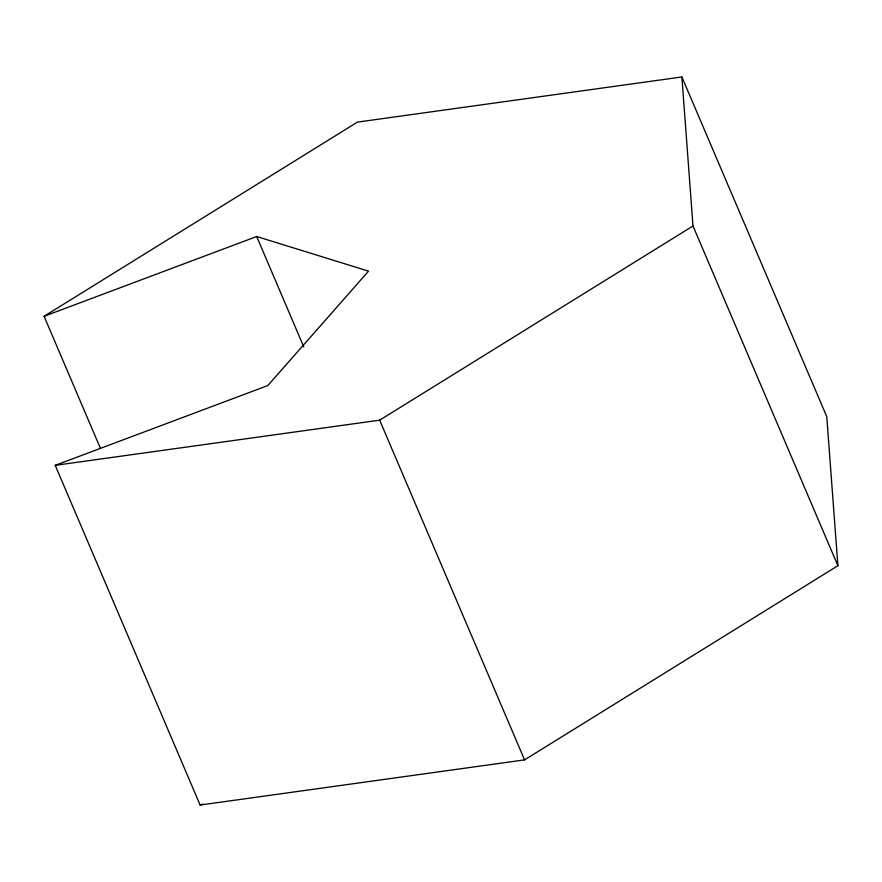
<?xml version="1.0" encoding="UTF-8"?>
<svg xmlns="http://www.w3.org/2000/svg" width="882" height="882" viewBox="0 0 882 882"><rect width="100%" height="100%" fill="white"/><g stroke="black" fill="none" stroke-linecap="round" stroke-linejoin="round"><path stroke-width="1.32" d="M44.1 316.296L357.43 122.113L681.885 76.966L826.776 416.668L837.9 565.704L524.57 759.887L200.115 805.034L55.224 465.332L267.808 385.555L368.555 271.149L256.695 236.519L44.1 316.296L100.328 448.122M55.224 465.332L379.668 420.174L692.998 225.99L681.885 76.966M200.115 805.034L202.695 804.075M692.998 225.99L837.9 565.704M379.668 420.174L524.57 759.887M256.695 236.519L303.728 346.791"/></g></svg>
